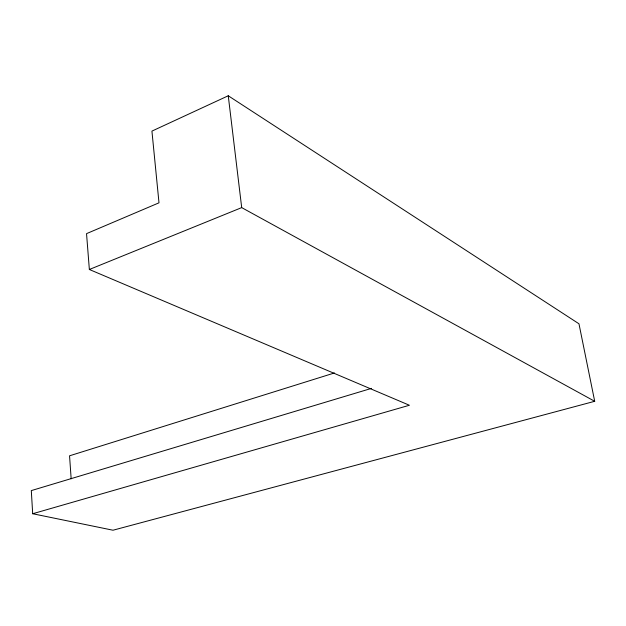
<?xml version="1.0" encoding="UTF-8"?>
<svg xmlns="http://www.w3.org/2000/svg" width="626" height="626" viewBox="0 0 626 626"><rect width="100%" height="100%" fill="white"/><g stroke="black" fill="none" stroke-linecap="round" stroke-linejoin="round"><path stroke-width="0.94" d="M32.693 513.735L113.009 530.222L594.7 401.297L578.964 323.783L228.255 95.778L151.93 131.108L158.996 202.816L86.537 233.639L89.354 269.485L409.412 405.257L32.693 513.735L31.3 490.604L371.539 388.363M89.354 269.485L241.699 207.613L594.7 401.297M334.456 372.955L69.549 455.806L71.161 478.788M228.255 95.778L241.699 207.613"/></g></svg>
